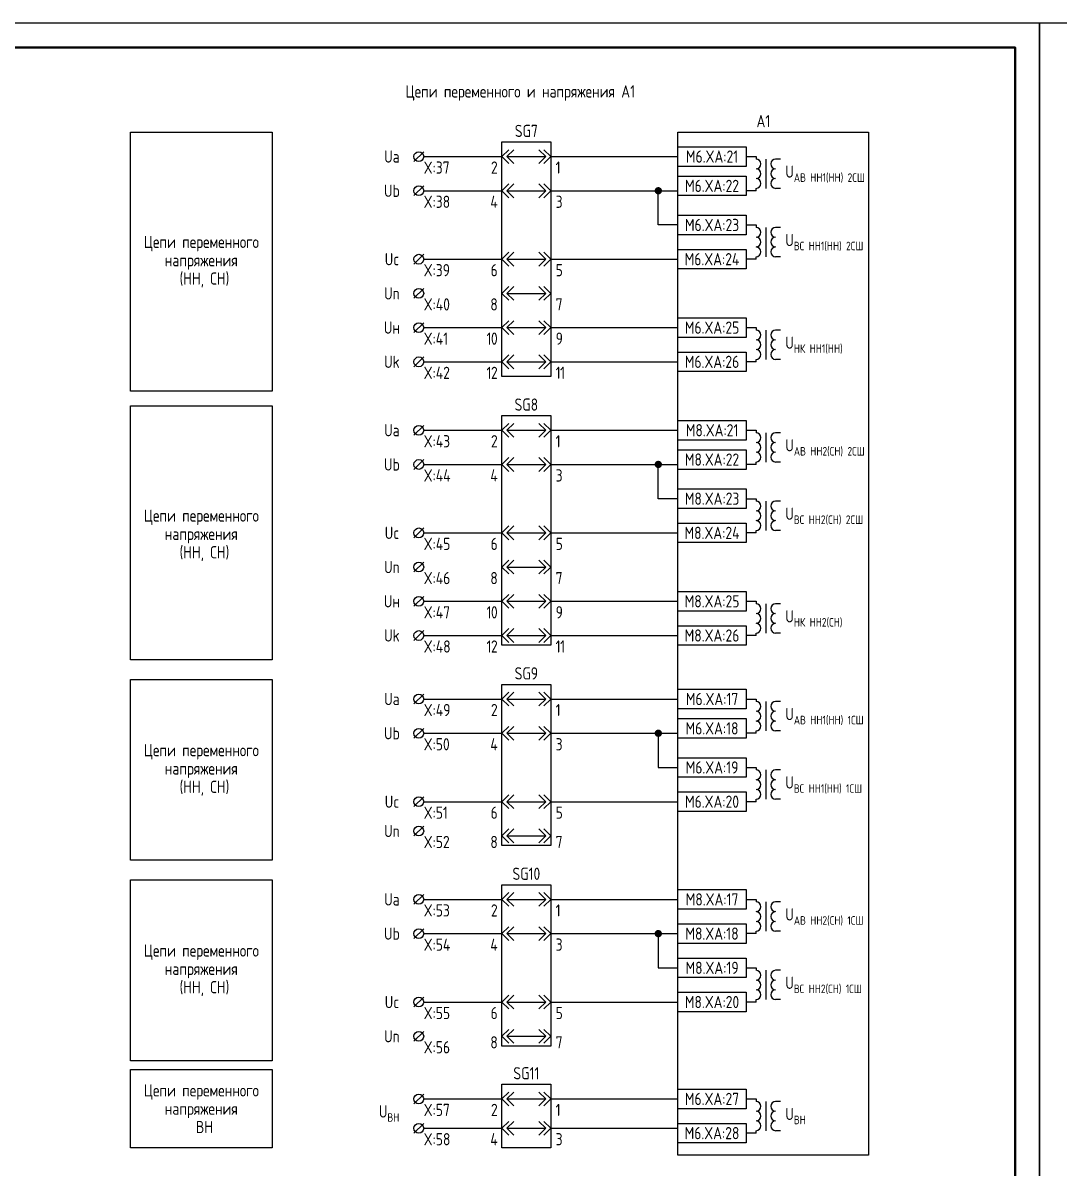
# Model space of a CAD drawing. Header units: millimetres. Extents: x -1117 to 4405, y -90 to 586.
# Drawn here: x 212 to 424, y 62.7 to 297 of the extents above; entities that cross this region are included whole.
import ezdxf

# ---------------------------------------------------------------- set-up
doc = ezdxf.new("R2010")
doc.units = ezdxf.units.MM
doc.styles.add('Gost_type_A', font='GOST_A.TTF')

# ---------------------------------------------------------------- blocks, each defined once
blk = doc.blocks.new('Формат_А3')
blk.add_lwpolyline([(-420, 297), (0, 297), (0, 0), (-420, 0)], close=True)
at = {"lineweight": 50}
blk.add_lwpolyline([(-400, 292), (-5, 292), (-5, 5), (-400, 5)], close=True, dxfattribs=at)
blk = doc.blocks.new('БИ_разъем')
for p, q in [((0, 0), (1.41, 1.41)), ((0, 0), (1.41, 1.41)), ((0, 0), (1.41, -1.41)), ((0, 0), (1.41, -1.41)), ((1, 0), (2.41, 1.41)), ((1, 0), (2.41, -1.41)), ((1, 0), (9, 0)), ((9, 0), (7.59, 1.41)), ((9, 0), (7.59, -1.41)), ((10, 0), (8.59, 1.41)), ((10, 0), (8.59, 1.41)), ((10, 0), (8.59, -1.41)), ((10, 0), (8.59, -1.41))]:
    blk.add_line(p, q)
blk = doc.blocks.new('POINT')
at = {"const_width": 0.75}
blk.add_lwpolyline([(-0.375, 0, 1), (0.375, 0, 1)], format="xyb", close=True, dxfattribs=at)

msp = doc.modelspace()

# ---------------------------------------------------------------- linework, layer by layer
for p, q in [((294, 270.65), (292, 268.65)), ((294.01, 269.65), (310, 269.65)), ((320.01, 269.65), (346, 269.65)), ((294, 263.65), (292, 261.65)), ((294.01, 262.65), (310, 262.65)), ((320.01, 262.65), (346, 262.65)), ((342, 255.65), (342, 262.65)), ((346, 255.65), (342, 255.65)), ((294, 249.65), (292, 247.65)), ((294.01, 248.65), (310, 248.65)), ((320.01, 248.65), (346, 248.65)), ((294, 242.65), (292, 240.65)), ((294, 235.65), (292, 233.65)), ((294.01, 234.65), (310, 234.65)), ((320.01, 234.65), (346, 234.65)), ((294, 228.65), (292, 226.65)), ((294.01, 227.65), (310, 227.65)), ((320.01, 227.65), (346, 227.65)), ((294, 214.65), (292, 212.65)), ((294.01, 213.65), (310, 213.65)), ((320.01, 213.65), (346, 213.65)), ((294, 207.65), (292, 205.65)), ((294.01, 206.65), (310, 206.65)), ((320.01, 206.65), (346, 206.65)), ((342, 199.65), (342, 206.65)), ((346, 199.65), (342, 199.65)), ((294, 193.65), (292, 191.65)), ((294.01, 192.65), (310, 192.65)), ((320.01, 192.65), (346, 192.65)), ((294, 186.65), (292, 184.65)), ((294, 179.65), (292, 177.65)), ((294.01, 178.65), (310, 178.65)), ((320.01, 178.65), (346, 178.65)), ((294, 172.65), (292, 170.65)), ((294.01, 171.65), (310, 171.65)), ((320.01, 171.65), (346, 171.65)), ((294, 159.65), (292, 157.65)), ((294.01, 158.65), (310, 158.65)), ((320.01, 158.65), (346, 158.65)), ((294, 152.65), (292, 150.65)), ((294.01, 151.65), (310, 151.65)), ((320.01, 151.65), (346, 151.65)), ((342, 151.65), (342, 144.65)), ((342, 144.65), (346, 144.65)), ((294, 138.65), (292, 136.65)), ((294.01, 137.65), (310, 137.65)), ((320.01, 137.65), (346, 137.65)), ((294, 132.65), (292, 130.65)), ((294, 118.65), (292, 116.65)), ((294.01, 117.65), (310, 117.65)), ((320.01, 117.65), (346, 117.65)), ((294, 111.65), (292, 109.65)), ((294.01, 110.65), (310, 110.65)), ((320.01, 110.65), (346, 110.65)), ((342, 110.65), (342, 103.65)), ((342, 103.65), (346, 103.65)), ((294, 97.65), (292, 95.65)), ((294.01, 96.65), (310, 96.65)), ((320.01, 96.65), (346, 96.65)), ((294, 90.65), (292, 88.65)), ((294, 77.83), (292, 75.83)), ((294, 76.83), (310, 76.83)), ((320, 76.83), (346, 76.83)), ((294, 71.83), (292, 69.83)), ((294.01, 70.83), (309.83, 70.83)), ((320, 70.83), (346, 70.83))]:
    msp.add_line(p, q)
at = {"ltscale": 4}
for p, q in [((360, 269.65), (362, 269.65)), ((362, 269.65), (362, 269.15)), ((362, 269.65), (362, 269.15)), ((364, 269.15), (364, 265.15)), ((364, 267.15), (364, 263.15)), ((367, 269.15), (366, 269.15)), ((362, 262.65), (360, 262.65)), ((362, 262.65), (362, 263.15)), ((367, 263.15), (366, 263.15)), ((360, 255.65), (362, 255.65)), ((362, 255.65), (362, 255.15)), ((362, 255.65), (362, 255.15)), ((364, 255.15), (364, 251.15)), ((364, 253.15), (364, 249.15)), ((367, 255.15), (366, 255.15)), ((362, 248.65), (360, 248.65)), ((362, 248.65), (362, 249.15)), ((367, 249.15), (366, 249.15)), ((360, 234.65), (362, 234.65)), ((362, 234.65), (362, 234.15)), ((362, 234.65), (362, 234.15)), ((364, 234.15), (364, 230.15)), ((364, 232.15), (364, 228.15)), ((367, 234.15), (366, 234.15)), ((362, 227.65), (360, 227.65)), ((362, 227.65), (362, 228.15)), ((367, 228.15), (366, 228.15)), ((360, 213.65), (362, 213.65)), ((362, 213.65), (362, 213.15)), ((362, 213.65), (362, 213.15)), ((364, 213.15), (364, 209.15)), ((364, 211.15), (364, 207.15)), ((367, 213.15), (366, 213.15)), ((362, 206.65), (360, 206.65)), ((362, 206.65), (362, 207.15)), ((367, 207.15), (366, 207.15)), ((360, 199.65), (362, 199.65)), ((362, 199.65), (362, 199.15)), ((362, 199.65), (362, 199.15)), ((364, 199.15), (364, 195.15)), ((364, 197.15), (364, 193.15)), ((367, 199.15), (366, 199.15)), ((362, 192.65), (360, 192.65)), ((362, 192.65), (362, 193.15)), ((367, 193.15), (366, 193.15)), ((360, 178.65), (362, 178.65)), ((362, 178.65), (362, 178.15)), ((362, 178.65), (362, 178.15)), ((364, 178.15), (364, 174.15)), ((367, 178.15), (366, 178.15)), ((364, 176.15), (364, 172.15)), ((362, 171.65), (360, 171.65)), ((362, 171.65), (362, 172.15)), ((367, 172.15), (366, 172.15)), ((360, 158.65), (362, 158.65)), ((362, 158.65), (362, 158.15)), ((362, 158.65), (362, 158.15)), ((364, 158.15), (364, 154.15)), ((367, 158.15), (366, 158.15)), ((364, 156.15), (364, 152.15)), ((362, 151.65), (360, 151.65)), ((362, 151.65), (362, 152.15)), ((367, 152.15), (366, 152.15)), ((360, 144.65), (362, 144.65)), ((362, 144.65), (362, 144.15)), ((362, 144.65), (362, 144.15)), ((364, 144.15), (364, 140.15)), ((367, 144.15), (366, 144.15)), ((364, 142.15), (364, 138.15)), ((362, 137.65), (360, 137.65)), ((362, 137.65), (362, 138.15)), ((367, 138.15), (366, 138.15)), ((360, 117.65), (362, 117.65)), ((362, 117.65), (362, 117.15)), ((362, 117.65), (362, 117.15)), ((364, 117.15), (364, 113.15)), ((364, 115.15), (364, 111.15)), ((367, 117.15), (366, 117.15)), ((362, 110.65), (360, 110.65)), ((362, 110.65), (362, 111.15)), ((367, 111.15), (366, 111.15)), ((360, 103.65), (362, 103.65)), ((362, 103.65), (362, 103.15)), ((362, 103.65), (362, 103.15)), ((364, 103.15), (364, 99.15)), ((367, 103.15), (366, 103.15)), ((364, 101.15), (364, 97.15)), ((362, 96.65), (360, 96.65)), ((362, 96.65), (362, 97.15)), ((367, 97.15), (366, 97.15)), ((360, 76.83), (362, 76.83)), ((362, 76.83), (362, 76.33)), ((362, 76.83), (362, 76.33)), ((364, 76.33), (364, 72.33)), ((367, 76.33), (366, 76.33)), ((364, 74.33), (364, 70.33)), ((362, 69.83), (362, 70.33)), ((367, 70.33), (366, 70.33)), ((362, 69.83), (360, 69.83))]:
    msp.add_line(p, q, dxfattribs=at)
for points in [[(263, 221.65), (234, 221.65), (234, 274.65), (263, 274.65)], [(346, 274.65), (385, 274.65), (385, 65.35), (346, 65.35)], [(310, 272.65), (320, 272.65), (320, 224.65), (310, 224.65)], [(346, 271.65), (360, 271.65), (360, 267.65), (346, 267.65)], [(346, 265.65), (360, 265.65), (360, 261.65), (346, 261.65)], [(346, 257.65), (360, 257.65), (360, 253.65), (346, 253.65)], [(346, 250.65), (360, 250.65), (360, 246.65), (346, 246.65)], [(346, 236.65), (360, 236.65), (360, 232.65), (346, 232.65)], [(346, 229.65), (360, 229.65), (360, 225.65), (346, 225.65)], [(263, 166.65), (234, 166.65), (234, 218.65), (263, 218.65)], [(310, 216.65), (320, 216.65), (320, 169.65), (310, 169.65)], [(346, 215.65), (360, 215.65), (360, 211.65), (346, 211.65)], [(346, 209.65), (360, 209.65), (360, 205.65), (346, 205.65)], [(346, 201.65), (360, 201.65), (360, 197.65), (346, 197.65)], [(346, 194.65), (360, 194.65), (360, 190.65), (346, 190.65)], [(346, 180.65), (360, 180.65), (360, 176.65), (346, 176.65)], [(346, 173.65), (360, 173.65), (360, 169.65), (346, 169.65)], [(263, 125.65), (234, 125.65), (234, 162.65), (263, 162.65)], [(310, 161.65), (320, 161.65), (320, 128.65), (310, 128.65)], [(346, 160.65), (360, 160.65), (360, 156.65), (346, 156.65)], [(346, 154.65), (360, 154.65), (360, 150.65), (346, 150.65)], [(346, 146.65), (360, 146.65), (360, 142.65), (346, 142.65)], [(346, 139.65), (360, 139.65), (360, 135.65), (346, 135.65)], [(263, 84.65), (234, 84.65), (234, 121.65), (263, 121.65)], [(310, 120.65), (320, 120.65), (320, 87.65), (310, 87.65)], [(346, 119.65), (360, 119.65), (360, 115.65), (346, 115.65)], [(346, 112.65), (360, 112.65), (360, 108.65), (346, 108.65)], [(346, 105.65), (360, 105.65), (360, 101.65), (346, 101.65)], [(346, 98.65), (360, 98.65), (360, 94.65), (346, 94.65)], [(263, 66.83), (234, 66.83), (234, 82.83), (263, 82.83)], [(310, 79.83), (320, 79.83), (320, 66.83), (310, 66.83)], [(346, 78.83), (360, 78.83), (360, 74.83), (346, 74.83)], [(346, 71.83), (360, 71.83), (360, 67.83), (346, 67.83)]]:
    msp.add_lwpolyline(points, close=True)
for centre in [(293, 269.65), (293, 262.65), (293, 248.65), (293, 241.65), (293, 234.65), (293, 227.65), (293, 213.65), (293, 206.65), (293, 192.65), (293, 185.65), (293, 178.65), (293, 171.65), (293, 158.65), (293, 151.65), (293, 137.65), (293, 131.65), (293, 117.65), (293, 110.65), (293, 96.65), (293, 89.65), (293, 76.83), (293, 70.83)]:
    msp.add_circle(centre, 1)
for centre, start, end in [((362, 268.15), 270, 90), ((362, 266.15), 270, 90), ((366, 268.15), 90, 270), ((366, 268.15), 90, 270), ((366, 266.15), 90, 270), ((366, 266.15), 90, 270), ((362, 264.15), 270, 90), ((366, 264.15), 90, 270), ((362, 254.15), 270, 90), ((362, 252.15), 270, 90), ((366, 254.15), 90, 270), ((366, 254.15), 90, 270), ((366, 252.15), 90, 270), ((366, 252.15), 90, 270), ((362, 250.15), 270, 90), ((366, 250.15), 90, 270), ((362, 233.15), 270, 90), ((362, 231.15), 270, 90), ((366, 233.15), 90, 270), ((366, 233.15), 90, 270), ((366, 231.15), 90, 270), ((366, 231.15), 90, 270), ((362, 229.15), 270, 90), ((366, 229.15), 90, 270), ((362, 212.15), 270, 90), ((362, 210.15), 270, 90), ((366, 212.15), 90, 270), ((366, 212.15), 90, 270), ((366, 210.15), 90, 270), ((366, 210.15), 90, 270), ((362, 208.15), 270, 90), ((366, 208.15), 90, 270), ((362, 198.15), 270, 90), ((362, 196.15), 270, 90), ((366, 198.15), 90, 270), ((366, 198.15), 90, 270), ((366, 196.15), 90, 270), ((366, 196.15), 90, 270), ((362, 194.15), 270, 90), ((366, 194.15), 90, 270), ((362, 177.15), 270, 90), ((366, 177.15), 90, 270), ((366, 177.15), 90, 270), ((362, 175.15), 270, 90), ((366, 175.15), 90, 270), ((366, 175.15), 90, 270), ((362, 173.15), 270, 90), ((366, 173.15), 90, 270), ((362, 157.15), 270, 90), ((366, 157.15), 90, 270), ((366, 157.15), 90, 270), ((362, 155.15), 270, 90), ((366, 155.15), 90, 270), ((366, 155.15), 90, 270), ((362, 153.15), 270, 90), ((366, 153.15), 90, 270), ((362, 143.15), 270, 90), ((366, 143.15), 90, 270), ((366, 143.15), 90, 270), ((362, 141.15), 270, 90), ((366, 141.15), 90, 270), ((366, 141.15), 90, 270), ((362, 139.15), 270, 90), ((366, 139.15), 90, 270), ((362, 116.15), 270, 90), ((362, 114.15), 270, 90), ((366, 116.15), 90, 270), ((366, 116.15), 90, 270), ((366, 114.15), 90, 270), ((366, 114.15), 90, 270), ((362, 112.15), 270, 90), ((366, 112.15), 90, 270), ((362, 102.15), 270, 90), ((366, 102.15), 90, 270), ((366, 102.15), 90, 270), ((362, 100.15), 270, 90), ((366, 100.15), 90, 270), ((366, 100.15), 90, 270), ((362, 98.15), 270, 90), ((366, 98.15), 90, 270), ((362, 75.33), 270, 90), ((366, 75.33), 90, 270), ((366, 75.33), 90, 270), ((362, 73.33), 270, 90), ((366, 73.33), 90, 270), ((366, 73.33), 90, 270), ((362, 71.33), 270, 90), ((366, 71.33), 90, 270)]:
    msp.add_arc(centre, 1, start, end, dxfattribs=at)

# ---------------------------------------------------------------- block references
at = {"color": 1}
for p in [(420, 0), (840, 0)]:
    msp.add_blockref('Формат_А3', p, dxfattribs=at)
for name, p in [('БИ_разъем', (310, 269.65)), ('БИ_разъем', (310, 262.65)), ('POINT', (342, 262.65)), ('БИ_разъем', (310, 248.65)), ('БИ_разъем', (310, 241.65)), ('БИ_разъем', (310, 234.65)), ('БИ_разъем', (310, 227.65)), ('БИ_разъем', (310, 213.65)), ('БИ_разъем', (310, 206.65)), ('POINT', (342, 206.65)), ('БИ_разъем', (310, 192.65)), ('БИ_разъем', (310, 185.65)), ('БИ_разъем', (310, 178.65)), ('БИ_разъем', (310, 171.65)), ('БИ_разъем', (310, 158.65)), ('БИ_разъем', (310, 151.65)), ('POINT', (342, 151.65)), ('БИ_разъем', (310, 137.65)), ('БИ_разъем', (310, 130.65)), ('БИ_разъем', (310, 117.65)), ('БИ_разъем', (310, 110.65)), ('POINT', (342, 110.65)), ('БИ_разъем', (310, 96.65)), ('БИ_разъем', (310, 89.65)), ('БИ_разъем', (310, 76.83)), ('БИ_разъем', (310, 70.83))]:
    msp.add_blockref(name, p)

# ---------------------------------------------------------------- texts
at = {"char_height": 2.5, "line_spacing_factor": 0.9, "style": 'Gost_type_A'}
for s, insert, width, attachment_point in [('Цепи переменного и напряжения А1', (313.75, 282.64), 197.5, 5), ('A1', (363.5, 275.65), 35, 8), ('SG7', (315, 273.65), 10, 8), ('Ua', (287.5, 269.65), 11, 5), ('X:37', (294, 268.65), 8, 1), ('{\\T0.9;2}', (309, 268.65), 5, 3), ('{\\T0.9;1}', (321, 268.65), 5, 1), ('Ub', (287.5, 262.65), 11, 5), ('X:38', (294, 261.65), 8, 1), ('{\\T0.9;4}', (309, 261.65), 5, 3), ('{\\T0.9;3}', (321, 261.65), 5, 1), ('Цепи переменного напряжения  \\P (НН, СН)', (248.5, 248.15), 29, 5), ('Uc', (287.5, 248.65), 11, 5), ('X:39', (294, 247.65), 8, 1), ('{\\T0.9;6}', (309, 247.65), 5, 3), ('{\\T0.9;5}', (321, 247.65), 5, 1), ('Un', (287.5, 241.65), 11, 5), ('X:40', (294, 240.65), 8, 1), ('{\\T0.9;8}', (309, 240.65), 5, 3), ('{\\T0.9;7}', (321, 240.65), 5, 1), ('Uн', (287.5, 234.65), 11, 5), ('X:41', (294, 233.65), 8, 1), ('{\\T0.9;10}', (309, 233.65), 5, 3), ('{\\T0.9;9}', (321, 233.65), 5, 1), ('Uk', (287.5, 227.65), 11, 5), ('X:42', (294, 226.65), 8, 1), ('{\\T0.9;12}', (309, 226.65), 5, 3), ('{\\T0.9;11}', (321, 226.65), 5, 1), ('SG8', (315, 217.65), 10, 8), ('Ua', (287.5, 213.65), 11, 5), ('X:43', (294, 212.65), 8, 1), ('{\\T0.9;2}', (309, 212.65), 5, 3), ('{\\T0.9;1}', (321, 212.65), 5, 1), ('Ub', (287.5, 206.65), 11, 5), ('X:44', (294, 205.65), 8, 1), ('{\\T0.9;4}', (309, 205.65), 5, 3), ('{\\T0.9;3}', (321, 205.65), 5, 1), ('Цепи переменного напряжения  \\P (НН, СН)', (248.5, 192.15), 29, 5), ('Uc', (287.5, 192.65), 11, 5), ('X:45', (294, 191.65), 8, 1), ('{\\T0.9;6}', (309, 191.65), 5, 3), ('{\\T0.9;5}', (321, 191.65), 5, 1), ('Un', (287.5, 185.65), 11, 5), ('X:46', (294, 184.65), 8, 1), ('{\\T0.9;8}', (309, 184.65), 5, 3), ('{\\T0.9;7}', (321, 184.65), 5, 1), ('Uн', (287.5, 178.65), 11, 5), ('X:47', (294, 177.65), 8, 1), ('{\\T0.9;10}', (309, 177.65), 5, 3), ('{\\T0.9;9}', (321, 177.65), 5, 1), ('Uk', (287.5, 171.65), 11, 5), ('X:48', (294, 170.65), 8, 1), ('{\\T0.9;12}', (309, 170.65), 5, 3), ('{\\T0.9;11}', (321, 170.65), 5, 1), ('SG9', (315, 162.65), 10, 8), ('Ua', (287.5, 158.65), 11, 5), ('X:49', (294, 157.65), 8, 1), ('{\\T0.9;2}', (309, 157.65), 5, 3), ('{\\T0.9;1}', (321, 157.65), 5, 1), ('Ub', (287.5, 151.65), 11, 5), ('X:50', (294, 150.65), 8, 1), ('{\\T0.9;4}', (309, 150.65), 5, 3), ('{\\T0.9;3}', (321, 150.65), 5, 1), ('Цепи переменного напряжения  \\P (НН, СН)', (248.5, 144.15), 29, 5), ('Uc', (287.5, 137.65), 11, 5), ('X:51', (294, 136.65), 8, 1), ('{\\T0.9;6}', (309, 136.65), 5, 3), ('{\\T0.9;5}', (321, 136.65), 5, 1), ('Un', (287.5, 131.65), 11, 5), ('X:52', (294, 130.65), 8, 1), ('{\\T0.9;8}', (309, 130.65), 5, 3), ('{\\T0.9;7}', (321, 130.65), 5, 1), ('SG10', (315, 121.65), 10, 8), ('Ua', (287.5, 117.65), 11, 5), ('X:53', (294, 116.65), 8, 1), ('{\\T0.9;2}', (309, 116.65), 5, 3), ('{\\T0.9;1}', (321, 116.65), 5, 1), ('Ub', (287.5, 110.65), 11, 5), ('Цепи переменного напряжения  \\P (НН, СН)', (248.5, 103.15), 29, 5), ('X:54', (294, 109.65), 8, 1), ('{\\T0.9;4}', (309, 109.65), 5, 3), ('{\\T0.9;3}', (321, 109.65), 5, 1), ('Uc', (287.5, 96.65), 11, 5), ('X:55', (294, 95.65), 8, 1), ('{\\T0.9;6}', (309, 95.65), 5, 3), ('{\\T0.9;5}', (321, 95.65), 5, 1), ('Un', (287.5, 89.65), 11, 5), ('{\\T0.9;8}', (309, 89.65), 5, 3), ('{\\T0.9;7}', (321, 89.65), 5, 1), ('X:56', (294, 88.65), 8, 1), ('SG11', (315, 80.83), 10, 8), ('Цепи переменного напряжения\\P BH', (248.5, 74.83), 29, 5), ('\\A1;U{\\H0.7x;\\S^ BH;}', (289, 73.83), 6, 6), ('X:57', (294, 75.83), 10, 1), ('{\\T0.9;2}', (309, 75.83), 5, 3), ('{\\T0.9;1}', (321, 75.83), 5, 1), ('X:58', (294, 69.83), 10, 1), ('{\\T0.9;4}', (309, 69.83), 5, 3), ('{\\T0.9;3}', (321, 69.83), 5, 1)]:
    msp.add_mtext(s, dxfattribs=dict(at, insert=insert, width=width, attachment_point=attachment_point))
at = {"char_height": 2.5, "style": 'Gost_type_A'}
for s, insert, width, attachment_point in [('M6.XA:21', (353, 269.65), 14, 5), ('\\A1;U{\\H0.7x;\\S^ AВ НН1(НН) 2СШ;}', (368, 266.15), 12, 4), ('M6.XA:22', (352.99, 263.65), 14.018, 5), ('M6.XA:23', (353, 255.65), 14, 5), ('\\A1;U{\\H0.7x;\\S^ ВС НН1(НН) 2СШ;}', (368, 252.15), 12, 4), ('M6.XA:24', (352.99, 248.65), 14.018, 5), ('M6.XA:25', (353, 234.65), 14, 5), ('\\A1;U{\\H0.7x;\\S^ НК НН1(НН);}', (368, 231.15), 12, 4), ('M6.XA:26', (352.99, 227.65), 14.018, 5), ('M8.XA:21', (353, 213.65), 14, 5), ('\\A1;U{\\H0.7x;\\S^ AВ НН2(СН) 2СШ;}', (368, 210.15), 12, 4), ('M8.XA:22', (352.99, 207.65), 14.018, 5), ('M8.XA:23', (353, 199.65), 14, 5), ('\\A1;U{\\H0.7x;\\S^ ВС НН2(СН) 2СШ;}', (368, 196.15), 12, 4), ('M8.XA:24', (352.99, 192.65), 14.018, 5), ('M8.XA:25', (353, 178.65), 14, 5), ('\\A1;U{\\H0.7x;\\S^ НК НН2(СН);}', (368, 175.15), 12, 4), ('M8.XA:26', (352.99, 171.65), 14.018, 5), ('M6.XA:17', (353, 158.65), 14, 5), ('\\A1;U{\\H0.7x;\\S^ AВ НН1(НН) 1СШ;}', (368, 155.15), 12, 4), ('M6.XA:18', (352.99, 152.65), 14.018, 5), ('M6.XA:19', (353, 144.65), 14, 5), ('\\A1;U{\\H0.7x;\\S^ ВС НН1(НН) 1СШ;}', (368, 141.15), 12, 4), ('M6.XA:20', (352.99, 137.65), 14.018, 5), ('M8.XA:17', (353, 117.65), 14, 5), ('\\A1;U{\\H0.7x;\\S^ AВ НН2(СН) 1СШ;}', (368, 114.15), 12, 4), ('M8.XA:18', (352.99, 110.65), 14.018, 5), ('M8.XA:19', (353, 103.65), 14, 5), ('\\A1;U{\\H0.7x;\\S^ ВС НН2(СН) 1СШ;}', (368, 100.15), 12, 4), ('M8.XA:20', (352.99, 96.65), 14.018, 5), ('M6.XA:27', (352.99, 76.83), 14.018, 5), ('\\A1;U{\\H0.7x;\\S^ ВН;}', (368, 73.33), 12, 4), ('M6.XA:28', (352.99, 69.83), 14.018, 5)]:
    msp.add_mtext(s, dxfattribs=dict(at, insert=insert, width=width, attachment_point=attachment_point))

doc.saveas('drawing.dxf')
